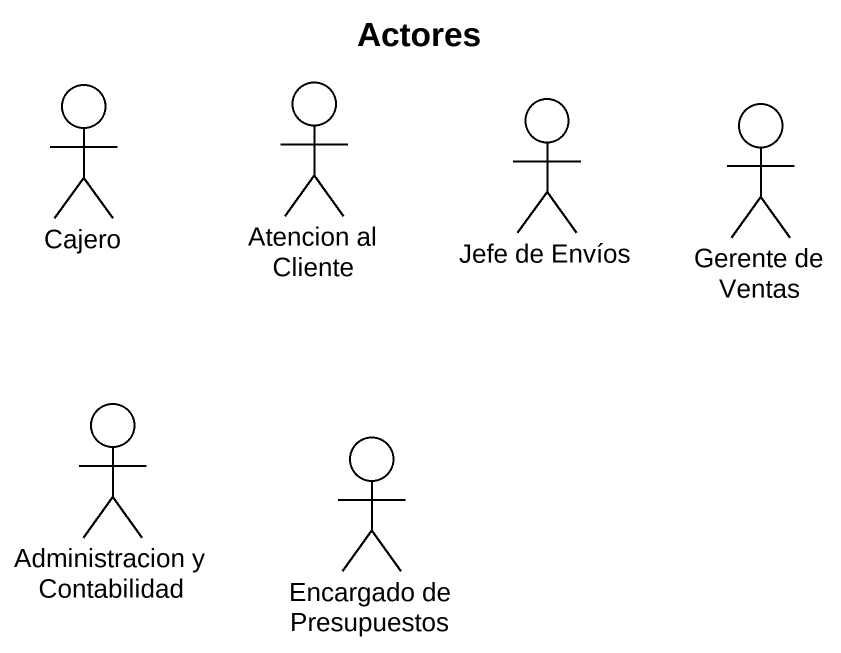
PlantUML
@startuml
title Actores
actor Cajero
actor "Atencion al Cliente" as Atencion_al_Cliente
actor "Jefe de Envíos" as Jefe_de_Envíos
actor "Gerente de Ventas" as Gerente_de_Ventas
actor "Administracion y Contabilidad" as Administracion_y
actor "Encargado de Presupuestos" as Encargado_de_Presupuestos
@enduml
